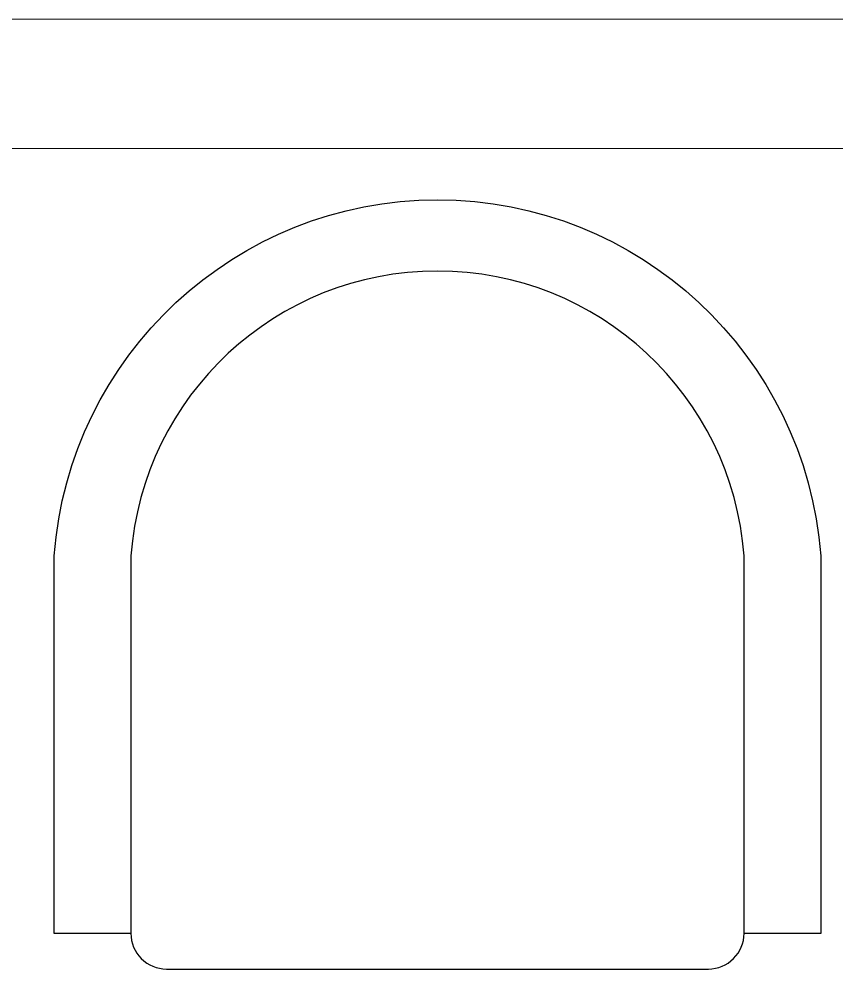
# Model space of a CAD drawing. Header units: metres. Extents: x -22 to 564, y 0 to 143.
# Drawn here: x 221.875 to 222.507, y 53.141 to 53.875 of the extents above; entities that cross this region are included whole.
import ezdxf

# ---------------------------------------------------------------- set-up
doc = ezdxf.new("R2010")
doc.units = ezdxf.units.M
doc.layers.add('XREF 2N NEURO-ONCOLOGIA$0$MOBILIARIO', color=161, linetype='Continuous')
doc.layers.add('XREF 2N NEURO-ONCOLOGIA$0$MUROS DE TABLAROCA', color=150, linetype='Continuous', lineweight=13)

# ---------------------------------------------------------------- blocks, each defined once
blk = doc.blocks.new('XREF 2N NEURO-ONCOLOGIA$0$Ref Arq Nivel 2$0$Silla 2')
blk.add_lwpolyline([(-0.21538, -0.025, -0.414214), (-0.19038, 0), (0.19038, 0, -0.414214), (0.21538, -0.025)], format="xyb")
blk.add_lwpolyline([(-0.21538, -0.29), (-0.21538, -0.025), (-0.26923, -0.025), (-0.26923, -0.29, 0.928571), (0.26923, -0.29), (0.26923, -0.025), (0.21538, -0.025), (0.21538, -0.29, -0.928571)], format="xyb", close=True)
blk = doc.blocks.new('XREF 2N NEURO-ONCOLOGIA')
at = {"layer": 'XREF 2N NEURO-ONCOLOGIA$0$MUROS DE TABLAROCA'}
for p, q in [((20.42397, 26.04765), (20.42393, 24.25764)), ((20.32393, 24.25765), (20.32396, 25.74765))]:
    blk.add_line(p, q, dxfattribs=at)
at = {"layer": 'XREF 2N NEURO-ONCOLOGIA$0$MOBILIARIO', "xscale": -1.099999999999994, "yscale": 1.099999999999994, "zscale": 1.099999999999994, "rotation": 90}
blk.add_blockref('XREF 2N NEURO-ONCOLOGIA$0$Ref Arq Nivel 2$0$Silla 2', (19.69032, 24.84246, 0), dxfattribs=at)

msp = doc.modelspace()

# ---------------------------------------------------------------- block references
at = {"rotation": 90}
msp.add_blockref('XREF 2N NEURO-ONCOLOGIA', (247.04125, 33.45112), dxfattribs=at)

doc.saveas('drawing.dxf')
